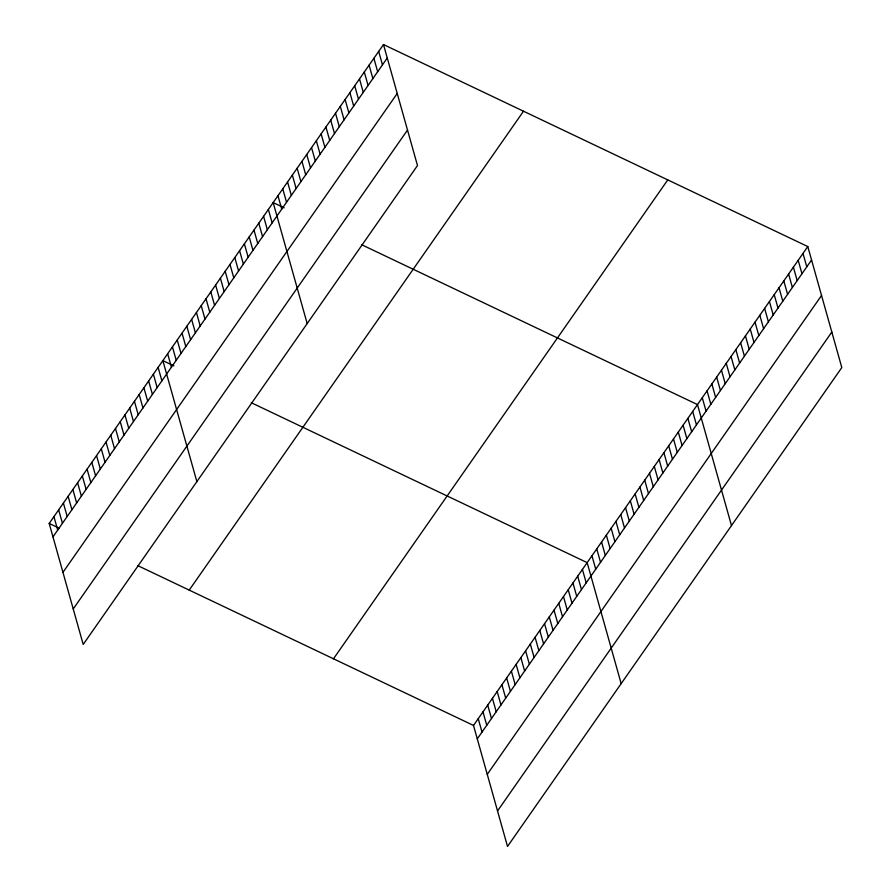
<?xml version="1.0" encoding="UTF-8"?>
<svg xmlns="http://www.w3.org/2000/svg" width="891" height="891" viewBox="0 0 891 891"><rect width="100%" height="100%" fill="white"/><g stroke="black" fill="none" stroke-linecap="round" stroke-linejoin="round"><path stroke-width="1.34" d="M383.486 44.55L417.489 165.548L83.208 644.438L49.194 523.44L383.486 44.55L807.792 246.562L841.806 367.56L507.514 846.45L473.511 725.452L137.626 565.551M52.97 536.861L387.262 57.971M62.949 572.367L397.23 93.466M73.229 608.943L407.521 130.041M189.215 590.109L523.507 111.219M333.479 658.794L667.771 179.893M473.511 725.452L807.792 246.562M477.275 738.873L811.567 259.983M487.254 774.379L821.547 295.478M497.534 810.955L831.826 332.053M284.218 207.848L273.169 202.58L307.183 323.578M361.601 244.691L697.486 404.592L731.489 525.59M173.912 365.878L162.853 360.621L196.866 481.619M251.284 402.721L587.169 562.633L621.172 683.631M49.194 523.44L59.018 528.118M803.003 253.434L806.767 266.854M798.202 260.306L801.978 273.726M793.402 267.177L797.178 280.598M788.613 274.049L792.389 287.47M783.813 280.921L787.588 294.342M779.024 287.793L782.788 301.203M774.223 294.654L777.999 308.074M769.423 301.526L773.199 314.946M764.634 308.397L768.398 321.818M759.834 315.269L763.609 328.69M755.033 322.141L758.809 335.562M750.244 329.013L754.009 342.434M745.444 335.885L749.22 349.305M740.644 342.757L744.419 356.177M735.855 349.628L739.619 363.049M731.054 356.5L734.83 369.921M726.254 363.372L730.03 376.793M721.465 370.244L725.229 383.665M716.665 377.116L720.44 390.536M711.864 383.988L715.64 397.408M707.075 390.859L710.84 404.269M702.275 397.72L706.051 411.141M692.686 411.464L696.461 424.884M687.885 418.336L691.661 431.756M683.096 425.207L686.861 438.628M678.296 432.079L682.072 445.5M673.496 438.951L677.271 452.372M668.707 445.823L672.471 459.244M663.906 452.695L667.682 466.116M659.106 459.567L662.882 472.987M654.317 466.439L658.081 479.859M649.517 473.31L653.292 486.731M644.716 480.182L648.492 493.603M639.927 487.054L643.692 500.475M635.127 493.926L638.903 507.347M630.327 500.787L634.102 514.207M625.538 507.658L629.302 521.079M620.737 514.53L624.513 527.951M615.937 521.402L619.713 534.823M611.148 528.274L614.924 541.695M606.348 535.146L610.123 548.566M601.559 542.018L605.323 555.438M596.758 548.889L600.534 562.31M591.958 555.761L595.734 569.182M582.424 569.416L586.2 582.837M577.691 576.199L581.467 589.619M572.958 582.981L576.733 596.402M568.224 589.764L571.989 603.185M563.491 596.558L567.255 609.979M558.746 603.341L562.522 616.761M554.013 610.123L557.788 623.544M549.279 616.906L553.055 630.327M544.546 623.689L548.31 637.11M378.686 51.422L382.462 64.843M539.801 630.472L543.577 643.892M373.897 58.294L377.661 71.714M535.068 637.254L538.843 650.675M369.097 65.166L372.872 78.586M530.334 644.048L534.11 657.469M364.296 72.037L368.072 85.458M525.601 650.831L529.377 664.252M359.507 78.909L363.272 92.33M520.867 657.614L524.632 671.034M354.707 85.781L358.483 99.202M516.123 664.396L519.899 677.817M349.907 92.653L353.682 106.062M511.389 671.179L515.165 684.6M345.118 99.514L348.882 112.934M506.656 677.962L510.432 691.383M340.317 106.385L344.093 119.806M501.923 684.745L505.698 698.165M335.517 113.257L339.293 126.678M497.189 691.539L500.954 704.959M330.728 120.129L334.493 133.55M492.445 698.321L496.22 711.742M325.928 127.001L329.703 140.422M487.711 705.104L491.487 718.525M321.128 133.873L324.903 147.293M482.978 711.887L486.753 725.307M316.338 140.745L320.103 154.165M478.244 718.669L482.009 732.09M311.538 147.616L315.314 161.037M306.738 154.488L310.514 167.909M301.949 161.36L305.713 174.781M297.149 168.232L300.924 181.653M292.359 175.104L296.124 188.524M287.559 181.976L291.335 195.396M282.759 188.847L286.534 202.268M277.97 195.719L281.734 209.129M268.369 209.452L272.145 222.873M263.58 216.324L267.345 229.744M258.78 223.196L262.555 236.616M253.98 230.067L257.755 243.488M249.19 236.939L252.955 250.36M244.39 243.811L248.166 257.232M239.59 250.683L243.366 264.104M234.801 257.555L238.565 270.975M230.001 264.427L233.776 277.847M225.2 271.298L228.976 284.719M220.411 278.17L224.176 291.591M215.611 285.042L219.386 298.463M210.811 291.914L214.586 305.335M206.021 298.786L209.797 312.195M201.221 305.646L204.997 319.067M196.432 312.518L200.197 325.939M191.632 319.39L195.407 332.811M186.832 326.262L190.607 339.683M182.042 333.134L185.807 346.554M177.242 340.006L181.018 353.426M172.442 346.877L176.218 360.298M167.653 353.749L171.417 367.17M158.119 367.404L161.884 380.825M153.386 374.187L157.15 387.607M148.641 380.969L152.417 394.39M143.908 387.763L147.683 401.173M139.174 394.546L142.95 407.967M134.441 401.329L138.205 414.749M129.707 408.111L133.472 421.532M124.963 414.894L128.738 428.315M120.229 421.677L124.005 435.098M115.496 428.46L119.271 441.88M110.762 435.254L114.527 448.663M106.018 442.036L109.793 455.457M101.284 448.819L105.06 462.24M96.551 455.602L100.327 469.022M91.818 462.384L95.593 475.805M87.084 469.167L90.849 482.588M82.34 475.95L86.115 489.371M77.606 482.744L81.382 496.153M72.873 489.527L76.648 502.947M68.139 496.309L71.904 509.73M63.406 503.092L67.17 516.513M58.661 509.875L62.437 523.295M53.928 516.657L57.703 530.078"/></g></svg>
